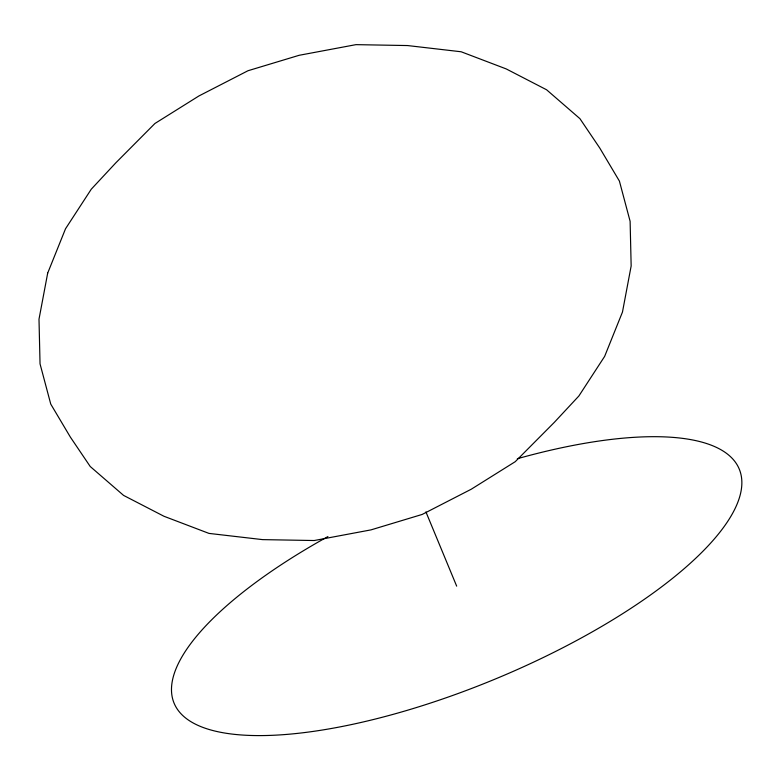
<?xml version="1.0" encoding="UTF-8"?>
<svg xmlns="http://www.w3.org/2000/svg" width="780" height="780" viewBox="0 0 780 780"><rect width="100%" height="100%" fill="white"/><g stroke="black" fill="none" stroke-linecap="round" stroke-linejoin="round"><path stroke-width="1.17" d="M425.919 511.904L456.671 586.141M517.325 458.728A305.867 100.591 -22.5 0 1 705.52 548.584A305.867 100.591 -22.5 0 1 250.828 735.462A305.867 100.591 -22.5 0 1 327.922 536.572M47.687 273.117L39 319.195L40.043 363.87L50.749 404.089L70.385 437.131L90.227 466.508L123.581 495.407L163.956 516.262L208.991 533.403L262.616 539.624L314.184 540.53L370.988 529.883L422.175 514.439L471.237 489.226L515.239 461.682L554.346 422.331L578.877 395.986L604.636 356.401L622.469 312.058L631.157 265.98L630.113 221.305L619.408 181.087L599.771 148.044L579.93 118.667L546.575 89.768L506.2 68.913L461.165 51.773L407.54 45.552L355.973 44.645L299.169 55.292L247.982 70.736L198.919 95.96L154.918 123.493L115.811 162.845L91.279 189.189L65.52 228.774L47.687 273.117"/></g></svg>
